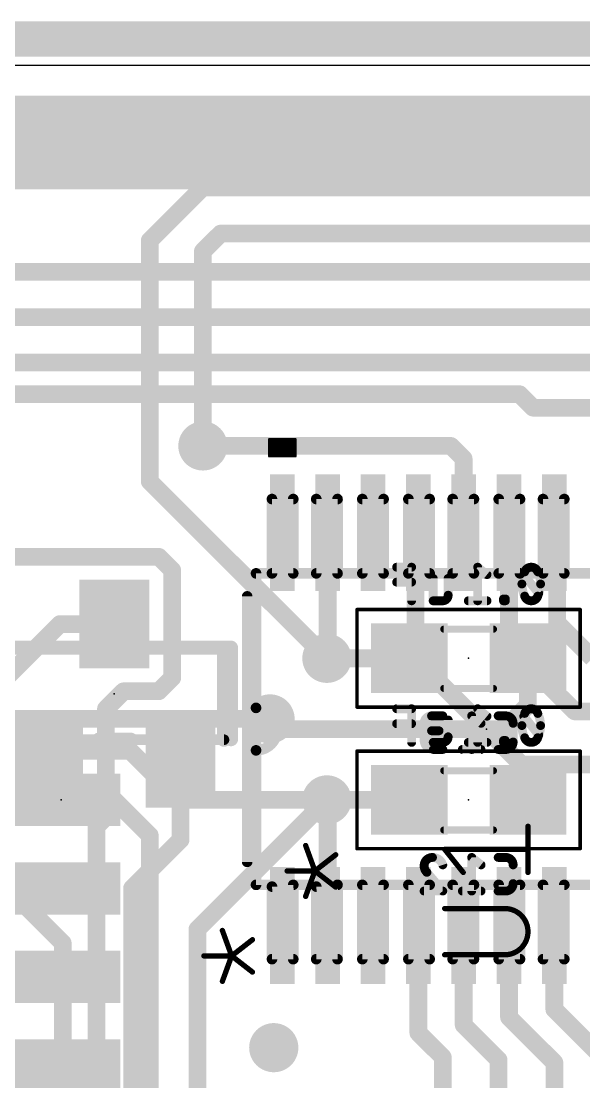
# Model space of a CAD drawing. Extents: x -0.3 to 81.4, y -1.5 to 30.2.
# Drawn here: x 28.89 to 36.96, y 15 to 30.23 of the extents above; entities that cross this region are included whole.
import ezdxf

# ---------------------------------------------------------------- set-up
doc = ezdxf.new("R2010")
doc.units = 0
for name, color, linetype in [('1', 12, 'CONTINUOUS'), ('16', 132, 'CONTINUOUS'), ('18', 110, 'CONTINUOUS'), ('20', 31, 'CONTINUOUS'), ('21', 253, 'CONTINUOUS'), ('22', 253, 'CONTINUOUS'), ('23', 53, 'CONTINUOUS'), ('24', 53, 'CONTINUOUS'), ('25', 253, 'CONTINUOUS'), ('26', 253, 'CONTINUOUS'), ('28', 253, 'CONTINUOUS'), ('40', 132, 'CONTINUOUS'), ('51', 253, 'CONTINUOUS'), ('52', 253, 'CONTINUOUS')]:
    doc.layers.add(name, color=color, linetype=linetype)

# ---------------------------------------------------------------- blocks, each defined once
blk = doc.blocks.new('RECT')
blk.add_solid([(-0.5, -0.5), (0.5, -0.5), (-0.5, 0.5), (0.5, 0.5)])
blk = doc.blocks.new('ROUNDV')
at = {"const_width": 0.5}
blk.add_lwpolyline([(0, -0.25, 1), (0, 0.25, 1), (0, -0.25)], format="xyb", dxfattribs=at)

msp = doc.modelspace()

# ---------------------------------------------------------------- linework, layer by layer
at = {"layer": '1'}
for points, const_width in [([(11.938, 29.972), (79.248, 29.972)], 0.508), ([(43.074, 26.629), (18.837, 26.629)], 0.254), ([(43.074, 25.979), (20.899, 25.979)], 0.254), ([(24.821, 25.329), (43.074, 25.329)], 0.254), ([(36.0381, 24.8718), (25.3798, 24.8718)], 0.254), ([(36.2309, 24.679), (36.0381, 24.8718)], 0.254), ([(43.074, 24.679), (36.2309, 24.679)], 0.254), ([(35.052, 24.13), (31.496, 24.13)], 0.254), ([(35.235, 23.947), (35.052, 24.13)], 0.254), ([(35.235, 22.8854), (35.235, 23.947)], 0.254), ([(33.285, 22.8854), (33.285, 21.093)], 0.254), ([(34.544, 22.8444), (34.585, 22.8854)], 0.254), ([(35.885, 21.265), (35.885, 22.8854)], 0.254), ([(36.535, 22.8854), (36.576, 22.8444)], 0.254), ([(34.544, 21.0774), (34.544, 22.8444)], 0.254), ([(36.576, 22.8444), (36.576, 21.59)], 0.254), ([(36.576, 21.59), (37.084, 21.082)], 0.254), ([(36.83, 20.32), (35.885, 21.265)], 0.254), ([(33.285, 21.093), (33.274, 21.082)], 0.254), ([(36.0634, 19.558), (34.544, 21.0774)], 0.254), ([(39.0701, 20.32), (36.83, 20.32)], 0.254), ([(28.2878, 20.2124), (32.4589, 20.2124)], 0.254), ([(29.21, 19.7552), (28.4772, 19.7552)], 0.254), ([(30.4508, 19.7552), (29.21, 19.7552)], 0.254), ([(31.156, 19.05), (30.4508, 19.7552)], 0.254), ([(38.354, 19.558), (36.0634, 19.558)], 0.254), ([(30.226, 19.05), (29.464, 19.05)], 0.254), ([(30.734, 18.542), (30.226, 19.05)], 0.254), ([(33.274, 19.05), (31.156, 19.05)], 0.254), ([(33.285, 19.039), (33.274, 19.05)], 0.254), ([(33.285, 17.2466), (33.285, 19.039)], 0.254), ([(30.734, 9.906), (30.734, 18.542)], 0.254), ([(28.448, 17.78), (29.464, 17.78)], 0.254), ([(34.585, 15.707), (34.585, 17.2466)], 0.254), ([(35.235, 15.819), (35.235, 17.2466)], 0.254), ([(35.885, 15.931), (35.885, 17.2466)], 0.254), ([(36.535, 16.043), (36.535, 17.2466)], 0.254), ([(29.464, 16.51), (29.4072, 16.4532)], 0.254), ([(29.4072, 16.4532), (28.4772, 16.4532)], 0.254), ([(37.336, 15.242), (36.535, 16.043)], 0.254), ([(36.536, 15.28), (35.885, 15.931)], 0.254), ([(34.936, 15.356), (34.585, 15.707)], 0.254), ([(35.736, 15.318), (35.235, 15.819)], 0.254), ([(34.936, 14.15), (34.936, 15.356)], 0.254), ([(35.736, 14.15), (35.736, 15.318)], 0.254), ([(36.536, 14.15), (36.536, 15.28)], 0.254), ([(29.464, 10.414), (29.464, 15.24)], 0.254)]:
    msp.add_lwpolyline(points, dxfattribs=dict(at, const_width=const_width))
at = {"layer": '1', "const_width": 0.127}
for points in [[(36.083, 24.9167, 1), (35.9932, 24.8269)], [(36.0381, 24.8083, 1), (36.0381, 24.9353)], [(36.2309, 24.7425, 1), (36.2309, 24.6155)], [(36.186, 24.6341, 1), (36.2758, 24.7239)], [(31.496, 24.1935, 1), (31.496, 24.0665)], [(35.0969, 24.1749, 1), (35.0071, 24.0851)], [(35.052, 24.0665, 1), (35.052, 24.1935)], [(35.2985, 23.947, 1), (35.1715, 23.947)], [(35.1901, 23.9021, 1), (35.2799, 23.9919)], [(33.3485, 22.8854, 1), (33.2215, 22.8854)], [(34.6299, 22.8405, 1), (34.5401, 22.9303)], [(35.9485, 22.8854, 1), (35.8215, 22.8854)], [(36.5799, 22.9303, 1), (36.4901, 22.8405)], [(34.6075, 22.8444, 1), (34.4805, 22.8444)], [(34.4991, 22.8893, 1), (34.5889, 22.7995)], [(35.1715, 22.8854, 1), (35.2985, 22.8854)], [(36.6395, 22.8444, 1), (36.5125, 22.8444)], [(36.5311, 22.7995, 1), (36.6209, 22.8893)], [(36.6209, 21.6349, 1), (36.5311, 21.5451)], [(36.5125, 21.59, 1), (36.6395, 21.59)], [(35.9299, 21.3099, 1), (35.8401, 21.2201)], [(35.8215, 21.265, 1), (35.9485, 21.265)], [(33.2291, 21.1269, 1), (33.3189, 21.0371)], [(33.3299, 21.0481, 1), (33.2401, 21.1379)], [(34.5889, 21.1223, 1), (34.4991, 21.0325)], [(33.2215, 21.093, 1), (33.3485, 21.093)], [(34.4805, 21.0774, 1), (34.6075, 21.0774)], [(36.83, 20.3835, 1), (36.83, 20.2565)], [(36.7851, 20.2751, 1), (36.8749, 20.3649)], [(32.4589, 20.1489, 1), (32.4589, 20.2759)], [(29.21, 19.8187, 1), (29.21, 19.6917)], [(29.21, 19.6917, 1), (29.21, 19.8187)], [(30.4957, 19.8001, 1), (30.4059, 19.7103)], [(30.4508, 19.6917, 1), (30.4508, 19.8187)], [(36.0634, 19.6215, 1), (36.0634, 19.4945)], [(36.0185, 19.5131, 1), (36.1083, 19.6029)], [(29.464, 19.1135, 1), (29.464, 18.9865)], [(30.2709, 19.0949, 1), (30.1811, 19.0051)], [(30.226, 18.9865, 1), (30.226, 19.1135)], [(31.156, 19.1135, 1), (31.156, 18.9865)], [(31.1111, 19.0051, 1), (31.2009, 19.0949)], [(33.3189, 19.0949, 1), (33.2291, 19.0051)], [(33.3485, 19.039, 1), (33.2215, 19.039)], [(33.2401, 18.9941, 1), (33.3299, 19.0839)], [(33.274, 18.9865, 1), (33.274, 19.1135)], [(30.7975, 18.542, 1), (30.6705, 18.542)], [(30.6891, 18.4971, 1), (30.7789, 18.5869)], [(29.464, 17.7165, 1), (29.464, 17.8435)], [(34.6485, 17.2466, 1), (34.5215, 17.2466)], [(35.2985, 17.2466, 1), (35.1715, 17.2466)], [(35.9485, 17.2466, 1), (35.8215, 17.2466)], [(36.5985, 17.2466, 1), (36.4715, 17.2466)], [(33.2215, 17.2466, 1), (33.3485, 17.2466)], [(29.5089, 16.4651, 1), (29.4191, 16.5549)], [(29.3623, 16.4981, 1), (29.4521, 16.4083)], [(29.4072, 16.3897, 1), (29.4072, 16.5167)], [(36.5799, 16.0879, 1), (36.4901, 15.9981)], [(35.9299, 15.9759, 1), (35.8401, 15.8861)], [(35.8215, 15.931, 1), (35.9485, 15.931)], [(36.4715, 16.043, 1), (36.5985, 16.043)], [(34.6299, 15.7519, 1), (34.5401, 15.6621)], [(35.2799, 15.8639, 1), (35.1901, 15.7741)], [(35.1715, 15.819, 1), (35.2985, 15.819)], [(34.5215, 15.707, 1), (34.6485, 15.707)], [(34.9995, 15.356, 1), (34.8725, 15.356)], [(34.8911, 15.3111, 1), (34.9809, 15.4009)], [(35.7995, 15.318, 1), (35.6725, 15.318)], [(35.6911, 15.2731, 1), (35.7809, 15.3629)], [(36.5995, 15.28, 1), (36.4725, 15.28)], [(36.4911, 15.2351, 1), (36.5809, 15.3249)], [(29.5275, 15.24, 1), (29.4005, 15.24)]]:
    msp.add_lwpolyline(points, format="xyb", dxfattribs=at)
at = {"layer": '16'}
for points, const_width in [([(74.4691, 28.7782), (18.2409, 28.7782)], 0.762), ([(73.152, 28.194), (11.938, 28.194)], 0.762), ([(31.496, 27.8412), (30.734, 27.0792)], 0.254), ([(34.5468, 27.8412), (31.496, 27.8412)], 0.254), ([(44.704, 27.8412), (34.5468, 27.8412)], 0.254), ([(31.496, 26.924), (31.75, 27.178)], 0.254), ([(31.75, 27.178), (44.45, 27.178)], 0.254), ([(30.734, 27.0792), (30.734, 23.622)], 0.254), ([(31.496, 24.13), (31.496, 26.924)], 0.254), ([(30.734, 23.622), (33.274, 21.082)], 0.254), ([(28.6868, 22.5392), (30.8628, 22.5392)], 0.254), ([(30.8628, 22.5392), (31.0562, 22.3458)], 0.254), ([(31.0562, 22.3458), (31.0562, 20.8022)], 0.254), ([(29.448, 21.574), (28.702, 20.828)], 0.254), ([(30.226, 21.574), (29.448, 21.574)], 0.254), ([(33.274, 21.082), (34.456, 21.082)], 0.254), ([(36.156, 20.408), (36.156, 21.082)], 0.254), ([(31.0562, 20.8022), (30.8628, 20.6088)], 0.254), ([(30.3585, 20.6088), (30.1062, 20.3565)], 0.254), ([(30.8628, 20.6088), (30.3585, 20.6088)], 0.254), ([(30.1062, 20.3565), (30.1062, 18.8022)], 0.254), ([(35.814, 20.066), (36.156, 20.408)], 0.254), ([(32.4589, 20.2124), (32.6053, 20.066)], 0.254), ([(32.6053, 20.066), (35.814, 20.066)], 0.254), ([(29.486, 16.996), (26.67, 19.812)], 0.254), ([(29.276, 19.574), (28.178, 19.574)], 0.254), ([(31.176, 18.476), (31.176, 19.574)], 0.254), ([(31.417, 17.193), (33.274, 19.05)], 0.254), ([(33.274, 19.05), (34.456, 19.05)], 0.254), ([(30.1062, 18.8022), (29.972, 18.668)], 0.254), ([(29.972, 18.668), (29.972, 12.4804)], 0.254), ([(30.48, 17.78), (31.176, 18.476)], 0.254), ([(30.48, 12.619), (30.48, 17.78)], 0.254), ([(31.417, 13.462), (31.417, 17.193)], 0.254), ([(29.486, 11.938), (29.486, 16.996)], 0.254)]:
    msp.add_lwpolyline(points, dxfattribs=dict(at, const_width=const_width))
at = {"layer": '16', "const_width": 0.127}
for points in [[(31.496, 27.9047, 1), (31.496, 27.7777)], [(31.5409, 27.7963, 1), (31.4511, 27.8861)], [(34.5468, 27.9047, 1), (34.5468, 27.7777)], [(34.5468, 27.7777, 1), (34.5468, 27.9047)], [(31.75, 27.2415, 1), (31.75, 27.1145)], [(31.7949, 27.1331, 1), (31.7051, 27.2229)], [(30.7975, 27.0792, 1), (30.6705, 27.0792)], [(30.6891, 27.1241, 1), (30.7789, 27.0343)], [(31.5595, 26.924, 1), (31.4325, 26.924)], [(31.4511, 26.9689, 1), (31.5409, 26.8791)], [(31.4325, 24.13, 1), (31.5595, 24.13)], [(30.7789, 23.6669, 1), (30.6891, 23.5771)], [(30.6705, 23.622, 1), (30.7975, 23.622)], [(30.9077, 22.5841, 1), (30.8179, 22.4943)], [(30.8628, 22.4757, 1), (30.8628, 22.6027)], [(31.1197, 22.3458, 1), (30.9927, 22.3458)], [(31.0113, 22.3009, 1), (31.1011, 22.3907)], [(29.448, 21.6375, 1), (29.448, 21.5105)], [(29.4929, 21.5291, 1), (29.4031, 21.6189)], [(30.226, 21.5105, 1), (30.226, 21.6375)], [(33.274, 21.1455, 1), (33.274, 21.0185)], [(33.2291, 21.0371, 1), (33.3189, 21.1269)], [(34.456, 21.0185, 1), (34.456, 21.1455)], [(36.2195, 21.082, 1), (36.0925, 21.082)], [(30.9927, 20.8022, 1), (31.1197, 20.8022)], [(31.1011, 20.7573, 1), (31.0113, 20.8471)], [(30.3585, 20.6723, 1), (30.3585, 20.5453)], [(30.4034, 20.5639, 1), (30.3136, 20.6537)], [(30.8179, 20.6537, 1), (30.9077, 20.5639)], [(30.8628, 20.5453, 1), (30.8628, 20.6723)], [(30.1697, 20.3565, 1), (30.0427, 20.3565)], [(30.0613, 20.4014, 1), (30.1511, 20.3116)], [(36.0925, 20.408, 1), (36.2195, 20.408)], [(36.2009, 20.3631, 1), (36.1111, 20.4529)], [(32.5038, 20.2573, 1), (32.414, 20.1675)], [(32.6053, 20.1295, 1), (32.6053, 20.0025)], [(32.5604, 20.0211, 1), (32.6502, 20.1109)], [(35.7691, 20.1109, 1), (35.8589, 20.0211)], [(35.814, 20.0025, 1), (35.814, 20.1295)], [(29.276, 19.5105, 1), (29.276, 19.6375)], [(31.2395, 19.574, 1), (31.1125, 19.574)], [(33.274, 19.1135, 1), (33.274, 18.9865)], [(33.3189, 19.0051, 1), (33.2291, 19.0949)], [(34.456, 18.9865, 1), (34.456, 19.1135)], [(30.1511, 18.7573, 1), (30.0613, 18.8471)], [(30.0355, 18.668, 1), (29.9085, 18.668)], [(29.9271, 18.7129, 1), (30.0169, 18.6231)], [(30.0427, 18.8022, 1), (30.1697, 18.8022)], [(31.2209, 18.4311, 1), (31.1311, 18.5209)], [(31.1125, 18.476, 1), (31.2395, 18.476)], [(30.5435, 17.78, 1), (30.4165, 17.78)], [(30.4351, 17.8249, 1), (30.5249, 17.7351)], [(31.4805, 17.193, 1), (31.3535, 17.193)], [(31.3721, 17.2379, 1), (31.4619, 17.1481)], [(29.5495, 16.996, 1), (29.4225, 16.996)], [(29.4411, 16.9511, 1), (29.5309, 17.0409)]]:
    msp.add_lwpolyline(points, format="xyb", dxfattribs=at)
at = {"layer": '20'}
msp.add_line((79.375, 29.591), (-0.254, 29.591), dxfattribs=at)
at = {"layer": '21'}
for points, const_width in [([(32.4445, 24.238, 1), (32.4445, 24.2252)], 0.0127), ([(32.4445, 24.2126, 1), (32.4445, 24.1999)], 0.0127), ([(32.4509, 24.2316, 1), (32.4382, 24.2316)], 0.0127), ([(32.8319, 24.2316, 1), (32.8192, 24.2316)], 0.0127), ([(32.8255, 24.2252, 1), (32.8255, 24.238)], 0.0127), ([(32.8255, 24.1999, 1), (32.8255, 24.2126)], 0.0127), ([(32.4445, 24.1872, 1), (32.4445, 24.1745)], 0.0127), ([(32.4445, 24.1618, 1), (32.4445, 24.149)], 0.0127), ([(32.4445, 24.1364, 1), (32.4445, 24.1237)], 0.0127), ([(32.4445, 24.111, 1), (32.4445, 24.0983)], 0.0127), ([(32.4445, 24.0856, 1), (32.4445, 24.0728)], 0.0127), ([(32.4445, 24.0602, 1), (32.4445, 24.0475)], 0.0127), ([(32.8255, 24.1745, 1), (32.8255, 24.1872)], 0.0127), ([(32.8255, 24.149, 1), (32.8255, 24.1618)], 0.0127), ([(32.8255, 24.1237, 1), (32.8255, 24.1364)], 0.0127), ([(32.8255, 24.0983, 1), (32.8255, 24.111)], 0.0127), ([(32.8255, 24.0728, 1), (32.8255, 24.0856)], 0.0127), ([(32.8255, 24.0475, 1), (32.8255, 24.0602)], 0.0127), ([(32.4445, 24.0348, 1), (32.4445, 24.0221)], 0.0127), ([(32.4445, 24.0094, 1), (32.4445, 23.9966)], 0.0127), ([(32.4445, 23.984, 1), (32.4445, 23.9713)], 0.0127), ([(32.4445, 23.984, 1), (32.4445, 23.9713)], 0.0127), ([(32.4382, 23.9776, 1), (32.4509, 23.9776)], 0.0127), ([(32.8192, 23.9776, 1), (32.8319, 23.9776)], 0.0127), ([(32.8255, 24.0221, 1), (32.8255, 24.0348)], 0.0127), ([(32.8255, 23.9966, 1), (32.8255, 24.0094)], 0.0127), ([(32.8255, 23.9713, 1), (32.8255, 23.984)], 0.0127), ([(32.8255, 23.9713, 1), (32.8255, 23.984)], 0.0127), ([(32.1691, 21.971, 1), (32.0929, 21.971)], 0.0762), ([(32.0929, 18.161, 1), (32.1691, 18.161)], 0.0762), ([(31.7933, 17.1826, 1), (31.7575, 17.1695)], 0.0381), ([(32.2182, 17.0284, 1), (32.1948, 17.0584)], 0.0381), ([(31.5101, 16.8303, 1), (31.5101, 16.7922)], 0.0381), ([(31.9197, 16.8263, 1), (31.8964, 16.7962)], 0.0381), ([(31.8964, 16.8263, 1), (31.9197, 16.7962)], 0.0381), ([(31.9259, 16.8048, 1), (31.8901, 16.8178)], 0.0381), ([(31.8901, 16.8048, 1), (31.9259, 16.8178)], 0.0381), ([(31.908, 16.7922, 1), (31.908, 16.8303)], 0.0381), ([(32.1948, 16.5641, 1), (32.2182, 16.5942)], 0.0381), ([(31.7575, 16.453, 1), (31.7933, 16.44)], 0.0381)]:
    msp.add_lwpolyline(points, format="xyb", dxfattribs=dict(at, const_width=const_width))
for points, const_width in [([(32.4445, 24.2316), (32.8255, 24.2316)], 0.0254), ([(32.4445, 23.9776), (32.4445, 24.2316)], 0.0254), ([(32.4445, 24.2062), (32.8255, 24.2062)], 0.0254), ([(32.8255, 24.2316), (32.8255, 23.9776)], 0.0254), ([(32.4445, 24.1808), (32.8255, 24.1808)], 0.0254), ([(32.4445, 24.1554), (32.8255, 24.1554)], 0.0254), ([(32.4445, 24.13), (32.8255, 24.13)], 0.0254), ([(32.4445, 24.1046), (32.8255, 24.1046)], 0.0254), ([(32.4445, 24.0792), (32.8255, 24.0792)], 0.0254), ([(32.4445, 24.0538), (32.8255, 24.0538)], 0.0254), ([(32.4445, 24.0284), (32.8255, 24.0284)], 0.0254), ([(32.4445, 24.003), (32.8255, 24.003)], 0.0254), ([(32.8255, 23.9776), (32.4445, 23.9776)], 0.0254), ([(32.4445, 23.9776), (32.8255, 23.9776)], 0.0254), ([(32.131, 21.971), (32.131, 18.161)], 0.1524), ([(31.908, 16.8113), (31.7754, 17.176)], 0.0762), ([(31.908, 16.8113), (32.2065, 17.0434)], 0.0762), ([(31.5101, 16.8113), (31.908, 16.8113)], 0.0762), ([(31.908, 16.8113), (31.7754, 16.4465)], 0.0762), ([(32.2065, 16.5791), (31.908, 16.8113)], 0.0762)]:
    msp.add_lwpolyline(points, dxfattribs=dict(at, const_width=const_width))
at = {"layer": '22', "const_width": 0.2032}
for points in [[(29.5124, 21.2344), (28.5536, 21.2344)], [(31.8984, 21.2344), (30.9396, 21.2344)], [(31.8984, 19.9216), (31.8984, 21.2344)], [(30.0036, 19.9136), (30.4624, 19.9136)]]:
    msp.add_lwpolyline(points, dxfattribs=at)
at = {"layer": '22', "const_width": 0.1016}
for points in [[(29.5124, 21.1836, 1), (29.5124, 21.2852)], [(30.9396, 21.2852, 1), (30.9396, 21.1836)], [(31.9492, 21.2344, 1), (31.8476, 21.2344)], [(31.8984, 21.1836, 1), (31.8984, 21.2852)], [(30.0036, 19.9644, 1), (30.0036, 19.8628)], [(30.4624, 19.8628, 1), (30.4624, 19.9644)], [(31.8476, 19.9216, 1), (31.9492, 19.9216)]]:
    msp.add_lwpolyline(points, format="xyb", dxfattribs=at)
at = {"layer": '23'}
for p in [(35.56, 20.066), (29.464, 19.05)]:
    msp.add_point(p, dxfattribs=at)
at = {"layer": '24'}
for p in [(35.306, 21.082), (30.226, 20.574), (35.306, 19.05)]:
    msp.add_point(p, dxfattribs=at)
at = {"layer": '25', "const_width": 0.0762}
for points in [[(36.1569, 18.0086), (36.1569, 18.6718)], [(35.2284, 18.0086), (34.9631, 18.3402)], [(34.9631, 18.3402), (36.1569, 18.3402)], [(35.8253, 17.4907), (34.9631, 17.4907)], [(34.9631, 16.8275), (35.8253, 16.8275)]]:
    msp.add_lwpolyline(points, dxfattribs=at)
at = {"layer": '25'}
for points, const_width in [([(36.176, 18.6718, 1), (36.1379, 18.6718)], 0.0381), ([(34.9631, 18.3593, 1), (34.9631, 18.3212)], 0.0381), ([(34.978, 18.3521, 1), (34.9482, 18.3283)], 0.0381), ([(36.1569, 18.3212, 1), (36.1569, 18.3593)], 0.0381), ([(35.2135, 17.9967, 1), (35.2433, 18.0205)], 0.0381), ([(36.1379, 18.0086, 1), (36.176, 18.0086)], 0.0381), ([(34.9631, 17.5098, 1), (34.9631, 17.4717)], 0.0381), ([(35.8253, 16.8275, 1), (35.8253, 17.4907)], 0.0762), ([(35.8253, 17.5098, 1), (35.8253, 17.4717)], 0.0381), ([(35.8253, 17.4717, 1), (35.8253, 17.5098)], 0.0381), ([(34.9631, 16.8466, 1), (34.9631, 16.8085)], 0.0381), ([(35.8253, 16.8466, 1), (35.8253, 16.8085)], 0.0381), ([(35.8253, 16.8085, 1), (35.8253, 16.8466)], 0.0381)]:
    msp.add_lwpolyline(points, format="xyb", dxfattribs=dict(at, const_width=const_width))
at = {"layer": '26'}
for points, const_width in [([(34.7748, 20.2565, 1), (34.7748, 20.042)], 0.127), ([(34.7748, 20.2883, 1), (34.7748, 20.2248)], 0.0635), ([(34.7748, 20.2248, 1), (34.7748, 20.2883)], 0.0635), ([(34.9357, 20.2248, 1), (34.9357, 20.2883)], 0.0635), ([(35.3701, 20.2813, 1), (35.3304, 20.2317)], 0.0635), ([(35.382, 20.2565, 1), (35.3185, 20.2565)], 0.0635), ([(35.7299, 20.2883, 1), (35.7299, 20.2248)], 0.0635), ([(35.9444, 20.1493, 0.4142), (35.8372, 20.2565)], 0.127), ([(35.8372, 20.2882, 1), (35.8372, 20.2247)], 0.0635), ([(35.8372, 20.2248, 1), (35.8372, 20.2883)], 0.0635), ([(34.8017, 20.042, 1), (34.8017, 19.7739)], 0.127), ([(34.7748, 20.0738, 1), (34.7748, 20.0103)], 0.0635), ([(34.7748, 20.0103, 1), (34.7748, 20.0738)], 0.0635), ([(34.8017, 20.0103, 1), (34.8017, 20.0738)], 0.0635), ([(34.8821, 20.0103, 1), (34.8821, 20.0738)], 0.0635), ([(35.4645, 20.1245, 1), (35.5042, 20.174)], 0.0635), ([(35.9762, 20.1493, 1), (35.9127, 20.1493)], 0.0635), ([(35.9127, 20.1493, 1), (35.9762, 20.1493)], 0.0635), ([(35.8372, 19.7739, 0.4142), (35.9444, 19.8811)], 0.127), ([(35.9762, 19.8811, 1), (35.9127, 19.8811)], 0.0635), ([(34.8017, 19.8056, 1), (34.8017, 19.7422)], 0.0635), ([(34.8017, 19.7422, 1), (34.8017, 19.8056)], 0.0635), ([(34.9357, 19.7422, 1), (34.9357, 19.8056)], 0.0635), ([(35.2162, 19.8056, 1), (35.2162, 19.7422)], 0.0635), ([(35.3185, 19.7739, 1), (35.382, 19.7739)], 0.0635), ([(35.4843, 19.7422, 1), (35.4843, 19.8056)], 0.0635), ([(35.7299, 19.8056, 1), (35.7299, 19.7422)], 0.0635), ([(35.8372, 19.8056, 1), (35.8372, 19.7422)], 0.0635), ([(35.8372, 19.7422, 1), (35.8372, 19.8056)], 0.0635), ([(35.9127, 19.8811, 1), (35.9762, 19.8811)], 0.0635), ([(34.7882, 18.2245, 0.4142), (34.6676, 18.1038)], 0.127), ([(34.9357, 18.1173, 0.3252), (34.7882, 18.2245)], 0.127), ([(34.7882, 18.2562, 1), (34.7882, 18.1928)], 0.0635), ([(34.7882, 18.1928, 1), (34.7882, 18.2562)], 0.0635), ([(35.3701, 18.2493, 1), (35.3304, 18.1997)], 0.0635), ([(35.382, 18.2245, 1), (35.3185, 18.2245)], 0.0635), ([(35.7299, 18.2563, 1), (35.7299, 18.1928)], 0.0635), ([(35.9444, 18.1173, 0.4142), (35.8372, 18.2245)], 0.127), ([(35.8372, 18.2562, 1), (35.8372, 18.1927)], 0.0635), ([(35.8372, 18.1928, 1), (35.8372, 18.2563)], 0.0635), ([(34.6676, 18.1038, 0.2053), (34.7078, 18.01)], 0.127), ([(34.6993, 18.1038, 1), (34.6358, 18.1038)], 0.0635), ([(34.6358, 18.1038, 1), (34.6993, 18.1038)], 0.0635), ([(34.9055, 18.1075, 1), (34.9659, 18.127)], 0.0635), ([(35.4645, 18.0925, 1), (35.5042, 18.142)], 0.0635), ([(35.9762, 18.1173, 1), (35.9127, 18.1173)], 0.0635), ([(35.9127, 18.1173, 1), (35.9762, 18.1173)], 0.0635), ([(34.732, 18.0306, 1), (34.6836, 17.9894)], 0.0635), ([(34.6859, 17.987, 1), (34.7297, 18.033)], 0.0635), ([(35.8372, 17.7419, 0.4142), (35.9444, 17.8491)], 0.127), ([(35.9762, 17.8491, 1), (35.9127, 17.8491)], 0.0635), ([(35.9127, 17.8491, 1), (35.9762, 17.8491)], 0.0635), ([(34.6676, 17.7736, 1), (34.6676, 17.7102)], 0.0635), ([(34.9115, 17.7213, 1), (34.9599, 17.7625)], 0.0635), ([(34.9357, 17.7102, 1), (34.9357, 17.7736)], 0.0635), ([(35.2162, 17.7736, 1), (35.2162, 17.7102)], 0.0635), ([(35.3185, 17.7419, 1), (35.382, 17.7419)], 0.0635), ([(35.4843, 17.7102, 1), (35.4843, 17.7736)], 0.0635), ([(35.7299, 17.7736, 1), (35.7299, 17.7102)], 0.0635), ([(35.8372, 17.7736, 1), (35.8372, 17.7102)], 0.0635), ([(35.8372, 17.7102, 1), (35.8372, 17.7736)], 0.0635)]:
    msp.add_lwpolyline(points, format="xyb", dxfattribs=dict(at, const_width=const_width))
at = {"layer": '26', "const_width": 0.127}
for points in [[(34.9357, 20.2565), (34.7748, 20.2565)], [(35.4843, 20.1493), (35.3503, 20.2565)], [(35.3503, 20.2565), (35.3503, 19.7739)], [(35.8372, 20.2565), (35.7299, 20.2565)], [(34.7748, 20.042), (34.8821, 20.042)], [(35.9444, 19.8811), (35.9444, 20.1493)], [(34.9357, 19.7739), (34.8017, 19.7739)], [(35.4843, 19.7739), (35.2162, 19.7739)], [(35.7299, 19.7739), (35.8372, 19.7739)], [(35.4843, 18.1173), (35.3503, 18.2245)], [(35.3503, 18.2245), (35.3503, 17.7419)], [(35.8372, 18.2245), (35.7299, 18.2245)], [(35.9444, 17.8491), (35.9444, 18.1173)], [(34.7078, 18.01), (34.9357, 17.7419)], [(34.9357, 17.7419), (34.6676, 17.7419)], [(35.4843, 17.7419), (35.2162, 17.7419)], [(35.7299, 17.7419), (35.8372, 17.7419)]]:
    msp.add_lwpolyline(points, dxfattribs=at)
at = {"layer": '28', "const_width": 0.127}
for points in [[(34.4887, 22.3901), (34.2742, 22.3901)], [(34.4887, 21.9075), (34.4887, 22.3901)], [(35.5697, 22.2829), (35.4356, 22.3901)], [(35.4356, 22.3901), (35.4356, 21.9075)], [(34.4887, 22.1756), (34.2742, 22.1756)], [(34.798, 21.9075), (34.798, 22.2292)], [(35.0125, 22.2292), (35.0125, 21.9879)], [(36.3109, 22.0147), (36.0965, 22.2829)], [(34.9321, 21.9075), (34.798, 21.9075)], [(35.5697, 21.9075), (35.3016, 21.9075)], [(35.8331, 21.9343), (35.8063, 21.9343)], [(35.8063, 21.9343), (35.8063, 21.9075)], [(35.8063, 21.9075), (35.8331, 21.9075)], [(35.8331, 21.9075), (35.8331, 21.9343)], [(34.4887, 20.3581), (34.2742, 20.3581)], [(34.4887, 19.8755), (34.4887, 20.3581)], [(35.5697, 20.2509), (35.4356, 20.3581)], [(35.4356, 20.3581), (35.4356, 19.8755)], [(34.798, 19.8755), (34.798, 20.1972)], [(35.0125, 20.1972), (35.0125, 19.9559)], [(36.3109, 19.9827), (36.0965, 20.2509)], [(34.4887, 20.1436), (34.2742, 20.1436)], [(35.8331, 19.9023), (35.8063, 19.9023)], [(35.8063, 19.9023), (35.8063, 19.8755)], [(35.8331, 19.8755), (35.8331, 19.9023)], [(34.9321, 19.8755), (34.798, 19.8755)], [(35.5697, 19.8755), (35.3016, 19.8755)], [(35.8063, 19.8755), (35.8331, 19.8755)]]:
    msp.add_lwpolyline(points, dxfattribs=at)
at = {"layer": '28'}
for points, const_width in [([(34.2742, 22.4218, 1), (34.2742, 22.3584)], 0.0635), ([(34.5205, 22.3901, 1), (34.457, 22.3901)], 0.0635), ([(34.4887, 22.3584, 1), (34.4887, 22.4218)], 0.0635), ([(35.4555, 22.4149, 1), (35.4158, 22.3653)], 0.0635), ([(35.4674, 22.3901, 1), (35.4039, 22.3901)], 0.0635), ([(36.1099, 22.3231, 0.1139), (36.0696, 22.1488)], 0.127), ([(36.2037, 22.3901, 0.3205), (36.1099, 22.3231)], 0.127), ([(36.1384, 22.3092, 1), (36.0813, 22.337)], 0.0635), ([(36.2975, 22.3231, 0.3205), (36.2037, 22.3901)], 0.127), ([(36.2037, 22.4218, 1), (36.2037, 22.3584)], 0.0635), ([(36.2037, 22.3584, 1), (36.2037, 22.4218)], 0.0635), ([(36.3378, 22.1488, 0.1139), (36.2975, 22.3231)], 0.127), ([(36.3261, 22.337, 1), (36.269, 22.3092)], 0.0635), ([(34.2742, 22.2074, 1), (34.2742, 22.1439)], 0.0635), ([(34.4887, 22.1439, 1), (34.4887, 22.2074)], 0.0635), ([(34.8298, 22.2292, 1), (34.7663, 22.2292)], 0.0635), ([(35.0443, 22.2292, 1), (34.9808, 22.2292)], 0.0635), ([(35.5498, 22.2581, 1), (35.5895, 22.3076)], 0.0635), ([(36.1212, 22.3027, 1), (36.0717, 22.263)], 0.0635), ([(36.0798, 22.3334, 1), (36.1399, 22.3128)], 0.0635), ([(36.2675, 22.3128, 1), (36.3276, 22.3334)], 0.0635), ([(36.0696, 22.1488, 0.1139), (36.1099, 21.9745)], 0.127), ([(36.1014, 22.1488, 1), (36.0379, 22.1488)], 0.0635), ([(36.0379, 22.1488, 1), (36.1014, 22.1488)], 0.0635), ([(36.2975, 21.9745, 0.1139), (36.3378, 22.1488)], 0.127), ([(36.3695, 22.1488, 1), (36.306, 22.1488)], 0.0635), ([(36.306, 22.1488, 1), (36.3695, 22.1488)], 0.0635), ([(34.457, 21.9075, 1), (34.5205, 21.9075)], 0.0635), ([(34.798, 21.9393, 1), (34.798, 21.8758)], 0.0635), ([(34.7663, 21.9075, 1), (34.8298, 21.9075)], 0.0635), ([(34.9321, 21.9075, 0.4142), (35.0125, 21.9879)], 0.127), ([(34.9321, 21.9393, 1), (34.9321, 21.8758)], 0.0635), ([(34.9321, 21.8758, 1), (34.9321, 21.9393)], 0.0635), ([(35.0443, 21.9879, 1), (34.9808, 21.9879)], 0.0635), ([(34.9808, 21.9879, 1), (35.0443, 21.9879)], 0.0635), ([(35.3016, 21.9393, 1), (35.3016, 21.8758)], 0.0635), ([(35.4039, 21.9075, 1), (35.4674, 21.9075)], 0.0635), ([(35.5697, 21.8758, 1), (35.5697, 21.9393)], 0.0635), ([(35.8063, 21.9661, 1), (35.8063, 21.9026)], 0.0635), ([(35.838, 21.9343, 1), (35.7745, 21.9343)], 0.0635), ([(35.8063, 21.9393, 1), (35.8063, 21.8758)], 0.0635), ([(35.7745, 21.9075, 1), (35.838, 21.9075)], 0.0635), ([(35.8648, 21.9343, 1), (35.8013, 21.9343)], 0.0635), ([(35.8013, 21.9075, 1), (35.8648, 21.9075)], 0.0635), ([(35.8331, 21.9026, 1), (35.8331, 21.9661)], 0.0635), ([(35.8331, 21.8758, 1), (35.8331, 21.9393)], 0.0635), ([(36.1399, 21.9848, 1), (36.0798, 21.9642)], 0.0635), ([(36.1099, 21.9745, 0.3204), (36.2037, 21.9075)], 0.127), ([(36.0813, 21.9606, 1), (36.1384, 21.9884)], 0.0635), ([(36.2037, 21.9075, 0.3205), (36.2975, 21.9745)], 0.127), ([(36.2037, 21.9392, 1), (36.2037, 21.8758)], 0.0635), ([(36.2037, 21.8758, 1), (36.2037, 21.9392)], 0.0635), ([(36.269, 21.9884, 1), (36.3261, 21.9606)], 0.0635), ([(36.3276, 21.9642, 1), (36.2675, 21.9848)], 0.0635), ([(36.2862, 21.9949, 1), (36.3357, 22.0346)], 0.0635), ([(34.2742, 20.3898, 1), (34.2742, 20.3264)], 0.0635), ([(34.5205, 20.3581, 1), (34.457, 20.3581)], 0.0635), ([(34.4887, 20.3264, 1), (34.4887, 20.3898)], 0.0635), ([(35.4555, 20.3829, 1), (35.4158, 20.3333)], 0.0635), ([(35.4674, 20.3581, 1), (35.4039, 20.3581)], 0.0635), ([(36.2037, 20.3581, 0.3205), (36.1099, 20.2911)], 0.127), ([(36.2975, 20.2911, 0.3205), (36.2037, 20.3581)], 0.127), ([(36.2037, 20.3898, 1), (36.2037, 20.3264)], 0.0635), ([(36.2037, 20.3264, 1), (36.2037, 20.3898)], 0.0635), ([(34.8298, 20.1972, 1), (34.7663, 20.1972)], 0.0635), ([(35.0443, 20.1972, 1), (34.9808, 20.1972)], 0.0635), ([(35.5498, 20.2261, 1), (35.5895, 20.2756)], 0.0635), ([(36.1099, 20.2911, 0.1139), (36.0696, 20.1168)], 0.127), ([(36.1212, 20.2707, 1), (36.0717, 20.231)], 0.0635), ([(36.0798, 20.3014, 1), (36.1399, 20.2808)], 0.0635), ([(36.1384, 20.2772, 1), (36.0813, 20.305)], 0.0635), ([(36.3378, 20.1168, 0.1139), (36.2975, 20.2911)], 0.127), ([(36.3261, 20.305, 1), (36.269, 20.2772)], 0.0635), ([(36.2675, 20.2808, 1), (36.3276, 20.3014)], 0.0635), ([(34.2742, 20.1754, 1), (34.2742, 20.1119)], 0.0635), ([(34.4887, 20.1119, 1), (34.4887, 20.1754)], 0.0635), ([(36.0696, 20.1168, 0.1139), (36.1099, 19.9425)], 0.127), ([(36.1014, 20.1168, 1), (36.0379, 20.1168)], 0.0635), ([(36.0379, 20.1168, 1), (36.1014, 20.1168)], 0.0635), ([(36.2975, 19.9425, 0.1139), (36.3378, 20.1168)], 0.127), ([(36.3695, 20.1168, 1), (36.306, 20.1168)], 0.0635), ([(36.306, 20.1168, 1), (36.3695, 20.1168)], 0.0635), ([(34.9321, 19.8755, 0.4142), (35.0125, 19.9559)], 0.127), ([(35.0443, 19.9559, 1), (34.9808, 19.9559)], 0.0635), ([(34.9808, 19.9559, 1), (35.0443, 19.9559)], 0.0635), ([(35.8063, 19.9341, 1), (35.8063, 19.8706)], 0.0635), ([(35.838, 19.9023, 1), (35.7745, 19.9023)], 0.0635), ([(35.8648, 19.9023, 1), (35.8013, 19.9023)], 0.0635), ([(35.8331, 19.8706, 1), (35.8331, 19.9341)], 0.0635), ([(36.1399, 19.9528, 1), (36.0798, 19.9322)], 0.0635), ([(36.1099, 19.9425, 0.3204), (36.2037, 19.8755)], 0.127), ([(36.0813, 19.9286, 1), (36.1384, 19.9564)], 0.0635), ([(36.2037, 19.8755, 0.3205), (36.2975, 19.9425)], 0.127), ([(36.269, 19.9564, 1), (36.3261, 19.9286)], 0.0635), ([(36.3276, 19.9322, 1), (36.2675, 19.9528)], 0.0635), ([(36.2862, 19.9629, 1), (36.3357, 20.0026)], 0.0635), ([(34.457, 19.8755, 1), (34.5205, 19.8755)], 0.0635), ([(34.798, 19.9073, 1), (34.798, 19.8438)], 0.0635), ([(34.7663, 19.8755, 1), (34.8298, 19.8755)], 0.0635), ([(34.9321, 19.9073, 1), (34.9321, 19.8438)], 0.0635), ([(34.9321, 19.8438, 1), (34.9321, 19.9073)], 0.0635), ([(35.3016, 19.9073, 1), (35.3016, 19.8438)], 0.0635), ([(35.4039, 19.8755, 1), (35.4674, 19.8755)], 0.0635), ([(35.5697, 19.8438, 1), (35.5697, 19.9073)], 0.0635), ([(35.8063, 19.9073, 1), (35.8063, 19.8438)], 0.0635), ([(35.7745, 19.8755, 1), (35.838, 19.8755)], 0.0635), ([(35.8013, 19.8755, 1), (35.8648, 19.8755)], 0.0635), ([(35.8331, 19.8438, 1), (35.8331, 19.9073)], 0.0635), ([(36.2037, 19.9072, 1), (36.2037, 19.8438)], 0.0635), ([(36.2037, 19.8438, 1), (36.2037, 19.9072)], 0.0635)]:
    msp.add_lwpolyline(points, format="xyb", dxfattribs=dict(at, const_width=const_width))
at = {"layer": '40', "const_width": 0.0508}
for points in [[(36.906, 21.782), (33.706, 21.782)], [(33.706, 21.782), (33.706, 20.382)], [(36.906, 20.382), (36.906, 21.782)], [(33.706, 20.382), (36.906, 20.382)], [(36.906, 19.75), (33.706, 19.75)], [(33.706, 19.75), (33.706, 18.35)], [(36.906, 18.35), (36.906, 19.75)], [(33.706, 18.35), (36.906, 18.35)]]:
    msp.add_lwpolyline(points, dxfattribs=at)
at = {"layer": '40', "const_width": 0.0254}
for points in [[(33.706, 21.7947, 1), (33.706, 21.7693)], [(33.7187, 21.782, 1), (33.6933, 21.782)], [(36.9187, 21.782, 1), (36.8933, 21.782)], [(36.906, 21.7693, 1), (36.906, 21.7947)], [(33.706, 20.3947, 1), (33.706, 20.3693)], [(36.906, 20.3693, 1), (36.906, 20.3947)], [(33.6933, 20.382, 1), (33.7187, 20.382)], [(36.8933, 20.382, 1), (36.9187, 20.382)], [(33.706, 19.7627, 1), (33.706, 19.7373)], [(33.7187, 19.75, 1), (33.6933, 19.75)], [(36.9187, 19.75, 1), (36.8933, 19.75)], [(36.906, 19.7373, 1), (36.906, 19.7627)], [(33.706, 18.3627, 1), (33.706, 18.3373)], [(33.6933, 18.35, 1), (33.7187, 18.35)], [(36.8933, 18.35, 1), (36.9187, 18.35)], [(36.906, 18.3373, 1), (36.906, 18.3627)]]:
    msp.add_lwpolyline(points, format="xyb", dxfattribs=at)
at = {"layer": '51'}
for points, const_width in [([(32.7914, 23.368), (32.4866, 23.368)], 0.1524), ([(32.4866, 23.368), (32.4866, 22.3012)], 0.1524), ([(32.7914, 22.3012), (32.7914, 23.368)], 0.1524), ([(33.4264, 23.368), (33.1216, 23.368)], 0.1524), ([(33.1216, 23.368), (33.1216, 22.3012)], 0.1524), ([(33.4264, 22.3012), (33.4264, 23.368)], 0.1524), ([(34.0868, 23.368), (33.782, 23.368)], 0.1524), ([(33.782, 23.368), (33.782, 22.3012)], 0.1524), ([(34.0868, 22.3012), (34.0868, 23.368)], 0.1524), ([(34.7472, 23.368), (34.4424, 23.368)], 0.1524), ([(34.4424, 23.368), (34.4424, 22.3012)], 0.1524), ([(34.7472, 22.3012), (34.7472, 23.368)], 0.1524), ([(35.3822, 23.368), (35.0774, 23.368)], 0.1524), ([(35.0774, 23.368), (35.0774, 22.3012)], 0.1524), ([(35.3822, 22.3012), (35.3822, 23.368)], 0.1524), ([(36.0426, 23.368), (35.7378, 23.368)], 0.1524), ([(35.7378, 23.368), (35.7378, 22.3012)], 0.1524), ([(36.0426, 22.3012), (36.0426, 23.368)], 0.1524), ([(36.6776, 23.368), (36.3728, 23.368)], 0.1524), ([(36.3728, 23.368), (36.3728, 22.3012)], 0.1524), ([(36.6776, 22.3012), (36.6776, 23.368)], 0.1524), ([(38.862, 22.3012), (32.258, 22.3012)], 0.1524), ([(32.258, 22.3012), (32.258, 20.3708)], 0.1524), ([(32.4866, 22.3012), (32.7914, 22.3012)], 0.1524), ([(33.1216, 22.3012), (33.4264, 22.3012)], 0.1524), ([(33.782, 22.3012), (34.0868, 22.3012)], 0.1524), ([(34.4424, 22.3012), (34.7472, 22.3012)], 0.1524), ([(35.0774, 22.3012), (35.3822, 22.3012)], 0.1524), ([(35.7378, 22.3012), (36.0426, 22.3012)], 0.1524), ([(36.3728, 22.3012), (36.6776, 22.3012)], 0.1524), ([(32.258, 20.3708), (32.258, 19.7612)], 0.1524), ([(32.258, 19.7612), (32.258, 17.8308)], 0.1524), ([(33.1018, 18.0305), (32.9692, 18.3952)], 0.0762), ([(33.1018, 18.0305), (33.4003, 18.2626)], 0.0762), ([(32.7039, 18.0305), (33.1018, 18.0305)], 0.0762), ([(33.1018, 18.0305), (32.9692, 17.6657)], 0.0762), ([(33.4003, 17.7983), (33.1018, 18.0305)], 0.0762), ([(32.258, 17.8308), (38.862, 17.8308)], 0.1524), ([(32.7914, 17.8308), (32.4866, 17.8054)], 0.1524), ([(32.4866, 17.8054), (32.4866, 16.764)], 0.1524), ([(32.7914, 16.764), (32.7914, 17.8308)], 0.1524), ([(33.4264, 17.8308), (33.1216, 17.8054)], 0.1524), ([(33.1216, 17.8054), (33.1216, 16.764)], 0.1524), ([(33.4264, 16.764), (33.4264, 17.8308)], 0.1524), ([(34.0868, 17.8308), (33.782, 17.8308)], 0.1524), ([(33.782, 17.8308), (33.782, 16.764)], 0.1524), ([(34.0868, 16.764), (34.0868, 17.8308)], 0.1524), ([(34.7472, 17.8308), (34.4424, 17.8308)], 0.1524), ([(34.4424, 17.8308), (34.4424, 16.764)], 0.1524), ([(34.7472, 16.764), (34.7472, 17.8308)], 0.1524), ([(35.3822, 17.8308), (35.0774, 17.8308)], 0.1524), ([(35.0774, 17.8308), (35.0774, 16.764)], 0.1524), ([(35.3822, 16.764), (35.3822, 17.8308)], 0.1524), ([(36.0426, 17.8308), (35.7378, 17.8308)], 0.1524), ([(35.7378, 17.8308), (35.7378, 16.764)], 0.1524), ([(36.0426, 16.764), (36.0426, 17.8308)], 0.1524), ([(36.6776, 17.8308), (36.3728, 17.8308)], 0.1524), ([(36.3728, 17.8308), (36.3728, 16.764)], 0.1524), ([(36.6776, 16.764), (36.6776, 17.8308)], 0.1524), ([(32.4866, 16.764), (32.7914, 16.764)], 0.1524), ([(33.1216, 16.764), (33.4264, 16.764)], 0.1524), ([(33.782, 16.764), (34.0868, 16.764)], 0.1524), ([(34.4424, 16.764), (34.7472, 16.764)], 0.1524), ([(35.0774, 16.764), (35.3822, 16.764)], 0.1524), ([(35.7378, 16.764), (36.0426, 16.764)], 0.1524), ([(36.3728, 16.764), (36.6776, 16.764)], 0.1524)]:
    msp.add_lwpolyline(points, dxfattribs=dict(at, const_width=const_width))
for points, const_width in [([(32.4866, 23.4061, 1), (32.4866, 23.3299)], 0.0762), ([(32.5247, 23.368, 1), (32.4485, 23.368)], 0.0762), ([(32.8295, 23.368, 1), (32.7533, 23.368)], 0.0762), ([(32.7914, 23.3299, 1), (32.7914, 23.4061)], 0.0762), ([(33.1216, 23.4061, 1), (33.1216, 23.3299)], 0.0762), ([(33.1597, 23.368, 1), (33.0835, 23.368)], 0.0762), ([(33.4645, 23.368, 1), (33.3883, 23.368)], 0.0762), ([(33.4264, 23.3299, 1), (33.4264, 23.4061)], 0.0762), ([(33.782, 23.4061, 1), (33.782, 23.3299)], 0.0762), ([(33.8201, 23.368, 1), (33.7439, 23.368)], 0.0762), ([(34.1249, 23.368, 1), (34.0487, 23.368)], 0.0762), ([(34.0868, 23.3299, 1), (34.0868, 23.4061)], 0.0762), ([(34.4424, 23.4061, 1), (34.4424, 23.3299)], 0.0762), ([(34.4805, 23.368, 1), (34.4043, 23.368)], 0.0762), ([(34.7853, 23.368, 1), (34.7091, 23.368)], 0.0762), ([(34.7472, 23.3299, 1), (34.7472, 23.4061)], 0.0762), ([(35.0774, 23.4061, 1), (35.0774, 23.3299)], 0.0762), ([(35.1155, 23.368, 1), (35.0393, 23.368)], 0.0762), ([(35.4203, 23.368, 1), (35.3441, 23.368)], 0.0762), ([(35.3822, 23.3299, 1), (35.3822, 23.4061)], 0.0762), ([(35.7378, 23.4061, 1), (35.7378, 23.3299)], 0.0762), ([(35.7759, 23.368, 1), (35.6997, 23.368)], 0.0762), ([(36.0807, 23.368, 1), (36.0045, 23.368)], 0.0762), ([(36.0426, 23.3299, 1), (36.0426, 23.4061)], 0.0762), ([(36.3728, 23.4061, 1), (36.3728, 23.3299)], 0.0762), ([(36.4109, 23.368, 1), (36.3347, 23.368)], 0.0762), ([(36.7157, 23.368, 1), (36.6395, 23.368)], 0.0762), ([(36.6776, 23.3299, 1), (36.6776, 23.4061)], 0.0762), ([(32.258, 22.3393, 1), (32.258, 22.2631)], 0.0762), ([(32.2961, 22.3012, 1), (32.2199, 22.3012)], 0.0762), ([(32.4866, 22.3393, 1), (32.4866, 22.2631)], 0.0762), ([(32.7914, 22.2631, 1), (32.7914, 22.3393)], 0.0762), ([(33.1216, 22.3393, 1), (33.1216, 22.2631)], 0.0762), ([(33.4264, 22.2631, 1), (33.4264, 22.3393)], 0.0762), ([(33.782, 22.3393, 1), (33.782, 22.2631)], 0.0762), ([(34.0868, 22.2631, 1), (34.0868, 22.3393)], 0.0762), ([(34.4424, 22.3393, 1), (34.4424, 22.2631)], 0.0762), ([(34.7472, 22.2631, 1), (34.7472, 22.3393)], 0.0762), ([(35.0774, 22.3393, 1), (35.0774, 22.2631)], 0.0762), ([(35.3822, 22.2631, 1), (35.3822, 22.3393)], 0.0762), ([(35.7378, 22.3393, 1), (35.7378, 22.2631)], 0.0762), ([(36.0426, 22.2631, 1), (36.0426, 22.3393)], 0.0762), ([(36.3728, 22.3393, 1), (36.3728, 22.2631)], 0.0762), ([(36.6776, 22.2631, 1), (36.6776, 22.3393)], 0.0762), ([(32.4485, 22.3012, 1), (32.5247, 22.3012)], 0.0762), ([(32.7533, 22.3012, 1), (32.8295, 22.3012)], 0.0762), ([(33.0835, 22.3012, 1), (33.1597, 22.3012)], 0.0762), ([(33.3883, 22.3012, 1), (33.4645, 22.3012)], 0.0762), ([(33.7439, 22.3012, 1), (33.8201, 22.3012)], 0.0762), ([(34.0487, 22.3012, 1), (34.1249, 22.3012)], 0.0762), ([(34.4043, 22.3012, 1), (34.4805, 22.3012)], 0.0762), ([(34.7091, 22.3012, 1), (34.7853, 22.3012)], 0.0762), ([(35.0393, 22.3012, 1), (35.1155, 22.3012)], 0.0762), ([(35.3441, 22.3012, 1), (35.4203, 22.3012)], 0.0762), ([(35.6997, 22.3012, 1), (35.7759, 22.3012)], 0.0762), ([(36.0045, 22.3012, 1), (36.0807, 22.3012)], 0.0762), ([(36.3347, 22.3012, 1), (36.4109, 22.3012)], 0.0762), ([(36.6395, 22.3012, 1), (36.7157, 22.3012)], 0.0762), ([(32.2961, 20.3708, 1), (32.2199, 20.3708)], 0.0762), ([(32.258, 19.7612, 1), (32.258, 20.3708)], 0.1524), ([(32.258, 20.4089, 1), (32.258, 20.3327)], 0.0762), ([(32.2199, 20.3708, 1), (32.2961, 20.3708)], 0.0762), ([(32.2961, 19.7612, 1), (32.2199, 19.7612)], 0.0762), ([(32.258, 19.7993, 1), (32.258, 19.7231)], 0.0762), ([(32.2199, 19.7612, 1), (32.2961, 19.7612)], 0.0762), ([(32.9871, 18.4018, 1), (32.9513, 18.3887)], 0.0381), ([(33.412, 18.2476, 1), (33.3886, 18.2776)], 0.0381), ([(32.7039, 18.0495, 1), (32.7039, 18.0114)], 0.0381), ([(33.1135, 18.0455, 1), (33.0902, 18.0154)], 0.0381), ([(33.0902, 18.0455, 1), (33.1135, 18.0154)], 0.0381), ([(33.1197, 18.024, 1), (33.0839, 18.037)], 0.0381), ([(33.0839, 18.024, 1), (33.1197, 18.037)], 0.0381), ([(33.1018, 18.0114, 1), (33.1018, 18.0495)], 0.0381), ([(32.258, 17.8689, 1), (32.258, 17.7927)], 0.0762), ([(32.2199, 17.8308, 1), (32.2961, 17.8308)], 0.0762), ([(32.5247, 17.8054, 1), (32.4485, 17.8054)], 0.0762), ([(32.4834, 17.8434, 1), (32.4898, 17.7674)], 0.0762), ([(32.8295, 17.8308, 1), (32.7533, 17.8308)], 0.0762), ([(32.7946, 17.7928, 1), (32.7882, 17.8688)], 0.0762), ([(33.1597, 17.8054, 1), (33.0835, 17.8054)], 0.0762), ([(33.1184, 17.8434, 1), (33.1248, 17.7674)], 0.0762), ([(33.4645, 17.8308, 1), (33.3883, 17.8308)], 0.0762), ([(33.3886, 17.7833, 1), (33.412, 17.8134)], 0.0381), ([(33.4296, 17.7928, 1), (33.4232, 17.8688)], 0.0762), ([(33.782, 17.8689, 1), (33.782, 17.7927)], 0.0762), ([(33.8201, 17.8308, 1), (33.7439, 17.8308)], 0.0762), ([(34.1249, 17.8308, 1), (34.0487, 17.8308)], 0.0762), ([(34.0868, 17.7927, 1), (34.0868, 17.8689)], 0.0762), ([(34.4424, 17.8689, 1), (34.4424, 17.7927)], 0.0762), ([(34.4805, 17.8308, 1), (34.4043, 17.8308)], 0.0762), ([(34.7853, 17.8308, 1), (34.7091, 17.8308)], 0.0762), ([(34.7472, 17.7927, 1), (34.7472, 17.8689)], 0.0762), ([(35.0774, 17.8689, 1), (35.0774, 17.7927)], 0.0762), ([(35.1155, 17.8308, 1), (35.0393, 17.8308)], 0.0762), ([(35.4203, 17.8308, 1), (35.3441, 17.8308)], 0.0762), ([(35.3822, 17.7927, 1), (35.3822, 17.8689)], 0.0762), ([(35.7378, 17.8689, 1), (35.7378, 17.7927)], 0.0762), ([(35.7759, 17.8308, 1), (35.6997, 17.8308)], 0.0762), ([(36.0807, 17.8308, 1), (36.0045, 17.8308)], 0.0762), ([(36.0426, 17.7927, 1), (36.0426, 17.8689)], 0.0762), ([(36.3728, 17.8689, 1), (36.3728, 17.7927)], 0.0762), ([(36.4109, 17.8308, 1), (36.3347, 17.8308)], 0.0762), ([(36.7157, 17.8308, 1), (36.6395, 17.8308)], 0.0762), ([(36.6776, 17.7927, 1), (36.6776, 17.8689)], 0.0762), ([(32.9513, 17.6722, 1), (32.9871, 17.6592)], 0.0381), ([(32.4866, 16.8021, 1), (32.4866, 16.7259)], 0.0762), ([(32.4485, 16.764, 1), (32.5247, 16.764)], 0.0762), ([(32.7533, 16.764, 1), (32.8295, 16.764)], 0.0762), ([(32.7914, 16.7259, 1), (32.7914, 16.8021)], 0.0762), ([(33.1216, 16.8021, 1), (33.1216, 16.7259)], 0.0762), ([(33.0835, 16.764, 1), (33.1597, 16.764)], 0.0762), ([(33.3883, 16.764, 1), (33.4645, 16.764)], 0.0762), ([(33.4264, 16.7259, 1), (33.4264, 16.8021)], 0.0762), ([(33.782, 16.8021, 1), (33.782, 16.7259)], 0.0762), ([(33.7439, 16.764, 1), (33.8201, 16.764)], 0.0762), ([(34.0487, 16.764, 1), (34.1249, 16.764)], 0.0762), ([(34.0868, 16.7259, 1), (34.0868, 16.8021)], 0.0762), ([(34.4424, 16.8021, 1), (34.4424, 16.7259)], 0.0762), ([(34.4043, 16.764, 1), (34.4805, 16.764)], 0.0762), ([(34.7091, 16.764, 1), (34.7853, 16.764)], 0.0762), ([(34.7472, 16.7259, 1), (34.7472, 16.8021)], 0.0762), ([(35.0774, 16.8021, 1), (35.0774, 16.7259)], 0.0762), ([(35.0393, 16.764, 1), (35.1155, 16.764)], 0.0762), ([(35.3441, 16.764, 1), (35.4203, 16.764)], 0.0762), ([(35.3822, 16.7259, 1), (35.3822, 16.8021)], 0.0762), ([(35.7378, 16.8021, 1), (35.7378, 16.7259)], 0.0762), ([(35.6997, 16.764, 1), (35.7759, 16.764)], 0.0762), ([(36.0045, 16.764, 1), (36.0807, 16.764)], 0.0762), ([(36.0426, 16.7259, 1), (36.0426, 16.8021)], 0.0762), ([(36.3728, 16.8021, 1), (36.3728, 16.7259)], 0.0762), ([(36.3347, 16.764, 1), (36.4109, 16.764)], 0.0762), ([(36.6395, 16.764, 1), (36.7157, 16.764)], 0.0762), ([(36.6776, 16.7259, 1), (36.6776, 16.8021)], 0.0762)]:
    msp.add_lwpolyline(points, format="xyb", dxfattribs=dict(at, const_width=const_width))
at = {"layer": '52'}
for points, const_width in [([(34.95, 21.501), (35.662, 21.501)], 0.1016), ([(31.7984, 21.2344), (28.6536, 21.2344)], 0.2032), ([(31.7984, 19.9136), (31.7984, 21.2344)], 0.2032), ([(34.95, 20.65), (35.662, 20.65)], 0.1016), ([(28.6536, 19.9136), (31.7984, 19.9136)], 0.1524), ([(34.95, 19.469), (35.662, 19.469)], 0.1016), ([(34.95, 18.618), (35.662, 18.618)], 0.1016)]:
    msp.add_lwpolyline(points, dxfattribs=dict(at, const_width=const_width))
for points, const_width in [([(34.95, 21.5264, 1), (34.95, 21.4756)], 0.0508), ([(35.662, 21.4756, 1), (35.662, 21.5264)], 0.0508), ([(31.8492, 21.2344, 1), (31.7476, 21.2344)], 0.1016), ([(31.7984, 21.1836, 1), (31.7984, 21.2852)], 0.1016), ([(34.95, 20.6754, 1), (34.95, 20.6246)], 0.0508), ([(35.662, 20.6246, 1), (35.662, 20.6754)], 0.0508), ([(31.7476, 19.9136, 1), (31.8492, 19.9136)], 0.1016), ([(31.7984, 19.8755, 1), (31.7984, 19.9517)], 0.0762), ([(34.95, 19.4944, 1), (34.95, 19.4436)], 0.0508), ([(35.662, 19.4436, 1), (35.662, 19.4944)], 0.0508), ([(34.95, 18.6434, 1), (34.95, 18.5926)], 0.0508), ([(35.662, 18.5926, 1), (35.662, 18.6434)], 0.0508)]:
    msp.add_lwpolyline(points, format="xyb", dxfattribs=dict(at, const_width=const_width))

# ---------------------------------------------------------------- block references
at = {"layer": '1'}
for p, xscale, yscale, rotation in [((32.635, 22.8854), 1.6764, 0.3556, 90), ((33.285, 22.8854), 1.6764, 0.3556, 90), ((33.935, 22.8854), 1.6764, 0.3556, 90), ((34.585, 22.8854), 1.6764, 0.3556, 90), ((35.235, 22.8854), 1.6764, 0.3556, 90), ((35.885, 22.8854), 1.6764, 0.3556, 90), ((36.535, 22.8854), 1.6764, 0.3556, 90), ((29.464, 19.05), 1.7, 0.75, 180), ((29.464, 17.78), 1.7, 0.75, 180), ((32.635, 17.2466), 1.6764, 0.3556, 90), ((33.285, 17.2466), 1.6764, 0.3556, 90), ((33.935, 17.2466), 1.6764, 0.3556, 90), ((34.585, 17.2466), 1.6764, 0.3556, 90), ((35.235, 17.2466), 1.6764, 0.3556, 90), ((35.885, 17.2466), 1.6764, 0.3556, 90), ((36.535, 17.2466), 1.6764, 0.3556, 90), ((29.464, 16.51), 1.7, 0.75, 180), ((29.464, 15.24), 1.7, 0.75, 180)]:
    msp.add_blockref('RECT', p, dxfattribs=dict(at, xscale=xscale, yscale=yscale, rotation=rotation))
at = {"layer": '16', "yscale": 1.27, "rotation": 180}
for p in [(30.226, 21.574), (29.276, 19.574), (31.176, 19.574)]:
    msp.add_blockref('RECT', p, dxfattribs=at)
at = {"layer": '16', "xscale": 1.1}
for p in [(34.456, 21.082), (36.156, 21.082), (34.456, 19.05), (36.156, 19.05)]:
    msp.add_blockref('RECT', p, dxfattribs=at)
at = {"layer": '18', "xscale": 0.7056, "yscale": 0.7056}
for p in [(31.496, 24.13), (31.496, 24.13), (33.274, 21.082), (33.274, 21.082), (32.4589, 20.2124), (32.4589, 20.2124), (33.274, 19.05), (33.274, 19.05), (32.512, 15.494), (32.512, 15.494)]:
    msp.add_blockref('ROUNDV', p, dxfattribs=at)
at = {"layer": '52', "xscale": 0.4572, "yscale": 0.5842, "rotation": 180}
for p in [(30.226, 21.5773), (29.2862, 19.5707), (31.1658, 19.5707)]:
    msp.add_blockref('RECT', p, dxfattribs=at)
at = {"layer": '52', "xscale": 0.5001, "yscale": 0.95}
for p in [(34.7178, 21.0769), (35.8863, 21.0769), (34.7178, 19.0449), (35.8863, 19.0449)]:
    msp.add_blockref('RECT', p, dxfattribs=at)

doc.saveas('drawing.dxf')
